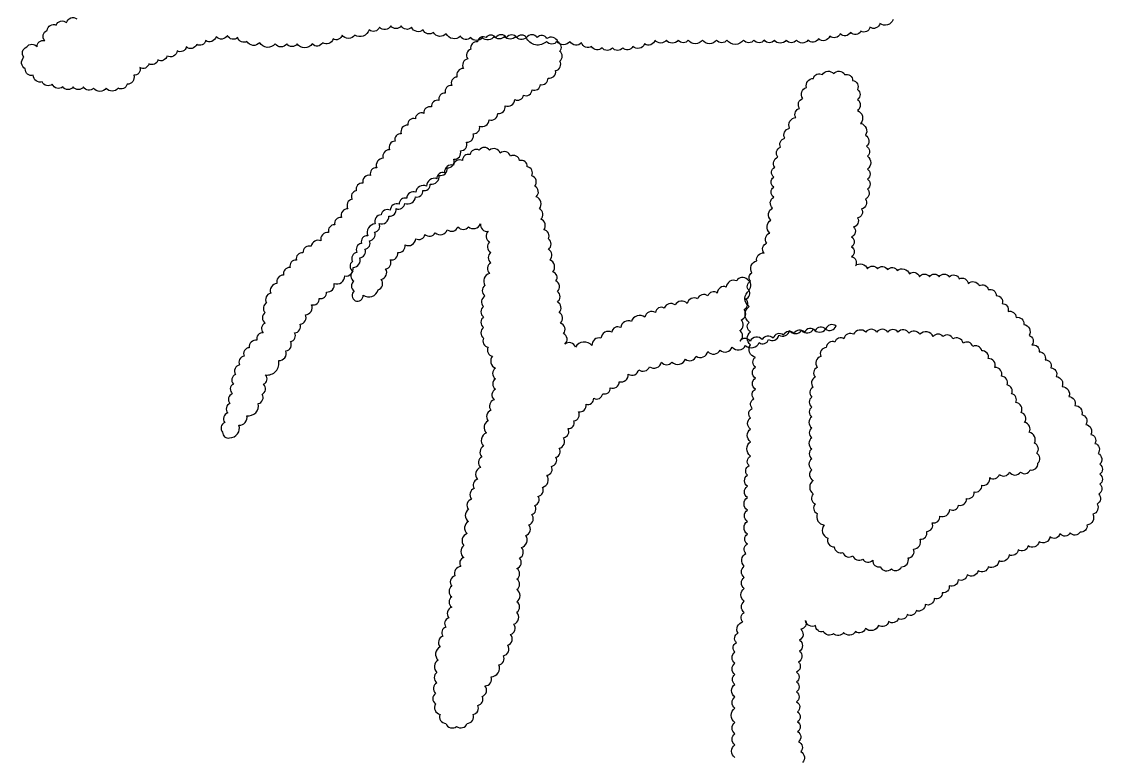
# Model space of a CAD drawing. Extents: x 1155 to 1768, y 184 to 461.
# Drawn here: x 1570.863 to 1573.747, y 187.77 to 189.734 of the extents above; entities that cross this region are included whole.
import ezdxf

# ---------------------------------------------------------------- set-up
doc = ezdxf.new("R2010")
doc.units = 0
doc.header["$LTSCALE"] = 0.125
doc.layers.add('图框图签', color=7, linetype='Continuous')

# ---------------------------------------------------------------- blocks, each defined once
blk = doc.blocks.new('A$C33AC59A4')
for points in [[(0.51527, 0.25811, -0.520567), (0.51252, 0.25731, -0.520567), (0.51252, 0.25731, -0.520567), (0.51042, 0.2565, -0.520567), (0.51042, 0.2565, -0.520567), (0.50854, 0.25569, -0.520567), (0.50854, 0.25569, -0.520567), (0.50636, 0.25544, -0.520567), (0.50636, 0.25544, -0.520567), (0.50419, 0.25516, -0.520567), (0.50419, 0.25516, -0.520567), (0.50202, 0.25463, -0.520567), (0.50202, 0.25463, -0.520567), (0.49962, 0.25408, -0.520567), (0.49962, 0.25408, -0.520567), (0.49745, 0.25382, -0.520567), (0.49745, 0.25382, -0.520567), (0.49506, 0.25382, -0.520567), (0.49506, 0.25382, -0.520567), (0.49289, 0.25382, -0.520567), (0.49289, 0.25382, -0.520567), (0.49042, 0.25382, -0.520567), (0.49042, 0.25382, -0.520567), (0.48832, 0.25382, -0.520567), (0.48832, 0.25382, -0.520567), (0.48615, 0.25382, -0.520567), (0.48615, 0.25382, -0.520567), (0.48398, 0.25382, -0.520567), (0.48398, 0.25382, -0.520567), (0.4805, 0.25382, -0.520567), (0.4805, 0.25382, -0.520567), (0.47833, 0.25382, -0.520567), (0.47833, 0.25382, -0.520567), (0.47536, 0.25382, -0.520567), (0.47536, 0.25382, -0.520567), (0.47239, 0.25382, -0.520567), (0.47239, 0.25382, -0.520567), (0.47029, 0.25382, -0.520567), (0.47029, 0.25382, -0.520567), (0.46782, 0.25382, -0.520567), (0.46782, 0.25382, -0.520567), (0.46543, 0.25382, -0.520567), (0.46543, 0.25382, -0.520567), (0.46326, 0.25301, -0.520567), (0.46326, 0.25301, -0.520567), (0.4608, 0.25246, -0.520567), (0.4608, 0.25246, -0.520567), (0.4587, 0.25221, -0.520567), (0.4587, 0.25221, -0.520567), (0.45652, 0.25221, -0.520567), (0.45652, 0.25221, -0.520567), (0.45435, 0.25221, -0.520567), (0.45435, 0.25221, -0.520567), (0.45218, 0.25246, -0.520567), (0.45218, 0.25246, -0.520567), (0.45008, 0.25327, -0.520567), (0.45008, 0.25327, -0.520567), (0.44761, 0.25354, -0.520567), (0.44761, 0.25354, -0.520567), (0.44493, 0.25354, -0.520567), (0.44493, 0.25354, -0.520567), (0.44276, 0.25354, -0.520567), (0.44276, 0.25354, -0.520567), (0.43848, 0.25435, -0.520567), (0.43848, 0.25435, -0.520567), (0.43631, 0.25463, -0.520567), (0.43631, 0.25463, -0.520567), (0.43392, 0.25463, -0.520567), (0.43392, 0.25463, -0.520567), (0.43175, 0.25463, -0.520567), (0.43175, 0.25463, -0.520567), (0.42928, 0.25435, -0.520567), (0.42928, 0.25435, -0.520567), (0.42689, 0.25435, -0.520567), (0.42689, 0.25435, -0.520567), (0.42472, 0.25463, -0.520567), (0.42472, 0.25463, -0.520567), (0.42175, 0.25516, -0.520567), (0.42175, 0.25516, -0.520567), (0.41907, 0.25544, -0.520567), (0.41907, 0.25544, -0.520567), (0.4169, 0.25597, -0.520567), (0.4169, 0.25597, -0.520567), (0.41451, 0.2565, -0.520567), (0.41451, 0.2565, -0.520567), (0.41233, 0.25678, -0.520567), (0.41233, 0.25678, -0.520567), (0.41016, 0.25678, -0.520567), (0.41016, 0.25678, -0.520567), (0.40777, 0.2565, -0.520567), (0.40777, 0.2565, -0.520567), (0.4056, 0.25597, -0.520567), (0.4056, 0.25597, -0.520567), (0.40263, 0.25488, -0.520567), (0.40263, 0.25488, -0.520567), (0.39995, 0.25488, -0.520567), (0.39995, 0.25488, -0.520567), (0.39806, 0.25408, -0.520567), (0.39806, 0.25408, -0.520567), (0.39589, 0.25327, -0.520567), (0.39589, 0.25327, -0.520567), (0.39372, 0.25301, -0.520567), (0.39372, 0.25301, -0.520567), (0.39053, 0.25301, -0.520567), (0.39053, 0.25301, -0.520567), (0.38836, 0.25301, -0.520567), (0.38836, 0.25301, -0.520567), (0.38597, 0.25301, -0.520567), (0.38597, 0.25301, -0.520567), (0.38271, 0.25327, -0.520567), (0.38271, 0.25327, -0.520567), (0.38002, 0.25354, -0.520567), (0.38002, 0.25354, -0.520567), (0.37814, 0.25435, -0.520567), (0.37814, 0.25435, -0.520567), (0.37597, 0.2548, -0.520567), (0.37597, 0.2548, -0.520567), (0.37358, 0.25452, -0.520567), (0.37358, 0.25452, -0.520567), (0.3714, 0.25371, -0.520567), (0.3714, 0.25371, -0.520567), (0.36952, 0.25291, -0.520567), (0.36952, 0.25291, -0.520567), (0.36735, 0.25238, -0.520567), (0.36735, 0.25238, -0.520567), (0.36546, 0.25157, -0.520567), (0.36546, 0.25157, -0.520567), (0.36329, 0.25048, -0.520567), (0.36329, 0.25048, -0.520567), (0.36141, 0.24968, -0.520567), (0.36141, 0.24968, -0.520567), (0.35952, 0.24887, -0.520567), (0.35952, 0.24887, -0.520567), (0.35764, 0.24806, -0.520567), (0.35764, 0.24806, -0.520567), (0.35634, 0.24645, -0.520567), (0.35634, 0.24645, -0.520567), (0.35496, 0.24458, -0.520567), (0.35496, 0.24458, -0.520567), (0.35308, 0.24377, -0.520567), (0.35308, 0.24377, -0.520567), (0.35061, 0.24377, -0.520567), (0.35061, 0.24377, -0.520567), (0.34793, 0.24377, -0.520567), (0.34793, 0.24377, -0.520567), (0.34583, 0.24402, -0.520567), (0.34583, 0.24402, -0.520567), (0.34366, 0.24402, -0.520567), (0.34366, 0.24402, -0.520567), (0.34149, 0.24402, -0.520567), (0.34149, 0.24402, -0.520567), (0.33931, 0.24458, -0.520567), (0.33931, 0.24458, -0.520567), (0.33721, 0.24511, -0.520567), (0.33721, 0.24511, -0.520567), (0.33533, 0.24645, -0.520567), (0.33533, 0.24645, -0.520567), (0.33366, 0.24781, -0.520567), (0.33366, 0.24781, -0.520567), (0.33337, 0.25021, -0.520567), (0.33337, 0.25021, -0.520567), (0.33395, 0.25238, -0.520567), (0.33395, 0.25238, -0.520567), (0.33613, 0.25238, -0.520567), (0.33613, 0.25238, -0.520567), (0.33772, 0.25371, -0.520567), (0.33772, 0.25371, -0.520567), (0.33823, 0.25586, -0.520567), (0.33823, 0.25586, -0.520567), (0.34011, 0.25695, -0.520567), (0.34011, 0.25695, -0.520567), (0.34228, 0.25748, -0.520567), (0.34228, 0.25748, -0.520567), (0.34446, 0.25828, -0.520567)], [(0.48217, 0.10365, -0.520567), (0.48217, 0.10631, -0.520567), (0.48217, 0.10631, -0.520567), (0.48217, 0.10864, -0.520567), (0.48217, 0.10864, -0.520567), (0.48217, 0.11098, -0.520567), (0.48217, 0.11098, -0.520567), (0.48217, 0.11398, -0.520567), (0.48217, 0.11398, -0.520567), (0.48217, 0.11632, -0.520567), (0.48217, 0.11632, -0.520567), (0.48217, 0.11897, -0.520567), (0.48217, 0.11897, -0.520567), (0.48217, 0.12103, -0.520567), (0.48217, 0.12103, -0.520567), (0.48217, 0.12337, -0.520567), (0.48217, 0.12337, -0.520567), (0.48217, 0.12571, -0.520567), (0.48217, 0.12571, -0.520567), (0.48246, 0.12771, -0.520567), (0.48246, 0.12771, -0.520567), (0.48282, 0.12971, -0.520567), (0.48282, 0.12971, -0.520567), (0.48383, 0.13202, -0.520567), (0.48383, 0.13202, -0.520567), (0.48412, 0.13402, -0.520567), (0.48412, 0.13402, -0.520567), (0.48412, 0.13636, -0.520567), (0.48412, 0.13636, -0.520567), (0.48412, 0.13904, -0.520567), (0.48412, 0.13904, -0.520567), (0.48412, 0.14135, -0.520567), (0.48412, 0.14135, -0.520567), (0.48412, 0.14369, -0.520567), (0.48412, 0.14369, -0.520567), (0.48448, 0.14635, -0.520567), (0.48448, 0.14635, -0.520567), (0.48477, 0.14834, -0.520567), (0.48477, 0.14834, -0.520567), (0.48477, 0.15043, -0.520567), (0.48477, 0.15043, -0.520567), (0.48477, 0.15308, -0.520567), (0.48477, 0.15308, -0.520567), (0.48477, 0.15542, -0.520567), (0.48477, 0.15542, -0.520567), (0.48477, 0.15808, -0.520567), (0.48477, 0.15808, -0.520567), (0.48477, 0.16042, -0.520567), (0.48477, 0.16042, -0.520567), (0.48477, 0.16275, -0.520567), (0.48477, 0.16275, -0.520567), (0.48514, 0.16475, -0.520567), (0.48514, 0.16475, -0.520567), (0.48543, 0.16675, -0.520567), (0.48543, 0.16675, -0.520567), (0.48543, 0.16975, -0.520567), (0.48543, 0.16975, -0.520567), (0.48543, 0.1724, -0.520567), (0.48543, 0.1724, -0.520567), (0.48543, 0.17474, -0.520567), (0.48543, 0.17474, -0.520567), (0.48579, 0.17674, -0.520567), (0.48579, 0.17674, -0.520567), (0.48615, 0.17874, -0.520567), (0.48615, 0.17874, -0.520567), (0.48644, 0.18073, -0.520567), (0.48644, 0.18073, -0.520567), (0.48644, 0.18307, -0.520567), (0.48644, 0.18307, -0.520567), (0.48644, 0.18539, -0.520567), (0.48644, 0.18539, -0.520567), (0.48644, 0.18741, -0.520567), (0.48644, 0.18741, -0.520567), (0.48543, 0.19006, -0.520567), (0.48543, 0.19006, -0.520567), (0.48543, 0.19272, -0.520567), (0.48543, 0.19272, -0.520567), (0.48514, 0.19472, -0.520567), (0.48514, 0.19472, -0.520567), (0.48514, 0.19805, -0.520567), (0.48514, 0.19805, -0.520567), (0.48514, 0.20139, -0.520567), (0.48514, 0.20139, -0.520567), (0.48543, 0.20339, -0.520567), (0.48543, 0.20339, -0.520567), (0.48572, 0.20509, -0.520567), (0.48673, 0.2076, -0.520567), (0.48673, 0.2076, -0.520567), (0.48825, 0.20925, -0.520567), (0.48825, 0.20925, -0.520567), (0.48883, 0.21134, -0.520567), (0.48883, 0.21134, -0.520567), (0.48948, 0.21344, -0.520567), (0.48948, 0.21344, -0.520567), (0.4897, 0.21614, -0.520567), (0.4897, 0.21614, -0.520567), (0.49006, 0.21867, -0.520567), (0.49006, 0.21867, -0.520567), (0.49028, 0.22096, -0.520567), (0.49028, 0.22096, -0.520567), (0.49028, 0.22305, -0.520567), (0.49028, 0.22305, -0.520567), (0.49028, 0.22513, -0.520567), (0.49028, 0.22513, -0.520567), (0.4905, 0.22721, -0.520567), (0.4905, 0.22721, -0.520567), (0.49115, 0.2293, -0.520567), (0.49115, 0.2293, -0.520567), (0.49173, 0.23138, -0.520567), (0.49173, 0.23138, -0.520567), (0.4926, 0.23327, -0.520567), (0.4926, 0.23327, -0.520567), (0.49361, 0.23535, -0.520567), (0.49361, 0.23535, -0.520567), (0.49492, 0.23763, -0.520567), (0.49492, 0.23763, -0.520567), (0.49571, 0.23952, -0.520567), (0.49571, 0.23952, -0.520567), (0.49636, 0.2416, -0.520567), (0.49636, 0.2416, -0.520567), (0.49716, 0.2439, -0.520567), (0.49716, 0.2439, -0.520567), (0.49861, 0.24577, -0.520567), (0.49861, 0.24577, -0.520567), (0.50049, 0.24659, -0.520567), (0.50049, 0.24659, -0.520567), (0.50281, 0.24681, -0.520567), (0.50281, 0.24681, -0.520567), (0.50513, 0.24659, -0.520567), (0.50513, 0.24659, -0.520567), (0.5068, 0.24534, -0.520567), (0.5068, 0.24534, -0.520567), (0.50781, 0.24347, -0.520567), (0.50781, 0.24347, -0.520567), (0.50781, 0.24139, -0.520567), (0.50781, 0.24139, -0.520567), (0.50781, 0.23909, -0.520567), (0.50781, 0.23909, -0.520567), (0.50846, 0.23639, -0.520567), (0.50846, 0.23639, -0.520567), (0.50948, 0.23389, -0.520567), (0.50948, 0.23389, -0.520567), (0.50969, 0.23159, -0.520567), (0.50969, 0.23159, -0.520567), (0.50991, 0.22951, -0.520567), (0.50991, 0.22951, -0.520567), (0.50991, 0.22681, -0.520567), (0.50991, 0.22681, -0.520567), (0.50991, 0.22473, -0.520567), (0.50991, 0.22473, -0.520567), (0.50991, 0.22264, -0.520567), (0.50991, 0.22264, -0.520567), (0.50948, 0.22056, -0.520567), (0.50948, 0.22056, -0.520567), (0.50868, 0.21848, -0.520567), (0.50868, 0.21848, -0.520567), (0.50781, 0.21659, -0.520567), (0.50781, 0.21659, -0.520567), (0.50701, 0.21472, -0.520567), (0.50701, 0.21472, -0.520567), (0.50658, 0.21263, -0.520567), (0.50658, 0.21263, -0.520567), (0.50658, 0.21055, -0.520567), (0.50658, 0.21055, -0.520567), (0.50658, 0.20847, -0.520567), (0.50658, 0.20847, -0.520567), (0.50738, 0.2066, -0.520567), (0.50738, 0.2066, -0.520567), (0.50991, 0.20596, -0.520567), (0.50991, 0.20596, -0.520567), (0.51201, 0.20596, -0.520567), (0.51201, 0.20596, -0.520567), (0.51411, 0.20577, -0.520567), (0.51411, 0.20577, -0.520567), (0.51614, 0.20556, -0.520567), (0.51614, 0.20556, -0.520567), (0.51868, 0.20492, -0.520567), (0.51868, 0.20492, -0.520567), (0.52078, 0.2043, -0.520567), (0.52078, 0.2043, -0.520567), (0.52288, 0.2043, -0.520567), (0.52288, 0.2043, -0.520567), (0.52491, 0.2043, -0.520567), (0.52491, 0.2043, -0.520567), (0.52701, 0.2043, -0.520567), (0.52701, 0.2043, -0.520567), (0.52911, 0.20388, -0.520567), (0.52911, 0.20388, -0.520567), (0.53099, 0.20284, -0.520567), (0.53099, 0.20284, -0.520567), (0.53331, 0.20243, -0.520567), (0.53331, 0.20243, -0.520567), (0.53519, 0.20158, -0.520567), (0.53519, 0.20158, -0.520567), (0.53686, 0.20035, -0.520567), (0.53686, 0.20035, -0.520567), (0.53809, 0.19867, -0.520567), (0.53809, 0.19867, -0.520567), (0.53932, 0.19701, -0.520567), (0.53932, 0.19701, -0.520567), (0.54099, 0.19576, -0.520567), (0.54099, 0.19576, -0.520567), (0.54265, 0.19429, -0.520567), (0.54265, 0.19429, -0.520567), (0.54374, 0.192, -0.520567), (0.54374, 0.192, -0.520567), (0.54432, 0.19002, -0.520567), (0.54432, 0.19002, -0.520567), (0.54584, 0.18858, -0.520567), (0.54584, 0.18858, -0.520567), (0.54707, 0.1869, -0.520567), (0.54707, 0.1869, -0.520567), (0.54831, 0.18524, -0.520567), (0.54831, 0.18524, -0.520567), (0.54939, 0.18337, -0.520567), (0.54939, 0.18337, -0.520567), (0.55062, 0.18129, -0.520567), (0.55062, 0.18129, -0.520567), (0.55207, 0.1792, -0.520567), (0.55207, 0.1792, -0.520567), (0.5533, 0.17731, -0.520567), (0.5533, 0.17731, -0.520567), (0.55475, 0.17544, -0.520567), (0.55475, 0.17544, -0.520567), (0.55562, 0.17336, -0.520567), (0.55562, 0.17336, -0.520567), (0.55664, 0.17128, -0.520567), (0.55664, 0.17128, -0.520567), (0.55751, 0.16941, -0.520567), (0.55751, 0.16941, -0.520567), (0.55816, 0.16732, -0.520567), (0.55816, 0.16732, -0.520567), (0.55852, 0.16503, -0.520567), (0.55852, 0.16503, -0.520567), (0.55852, 0.16294, -0.520567), (0.55852, 0.16294, -0.520567), (0.55852, 0.16086, -0.520567), (0.55852, 0.16086, -0.520567), (0.5583, 0.15878, -0.520567), (0.5583, 0.15878, -0.520567), (0.55794, 0.1567, -0.520567), (0.55794, 0.1567, -0.520567), (0.55707, 0.15461, -0.520567), (0.55707, 0.15461, -0.520567), (0.55584, 0.15232, -0.520567), (0.55584, 0.15232, -0.520567), (0.55439, 0.15085, -0.520567), (0.55439, 0.15085, -0.520567), (0.55229, 0.15066, -0.520567), (0.55229, 0.15066, -0.520567), (0.55019, 0.15045, -0.520567), (0.55019, 0.15045, -0.520567), (0.54809, 0.14981, -0.520567), (0.54809, 0.14981, -0.520567), (0.54584, 0.14877, -0.520567), (0.54584, 0.14877, -0.520567), (0.54352, 0.14794, -0.520567), (0.54352, 0.14794, -0.520567), (0.54142, 0.14711, -0.520567), (0.54142, 0.14711, -0.520567), (0.53954, 0.14607, -0.520567), (0.53954, 0.14607, -0.520567), (0.53744, 0.14482, -0.520567), (0.53744, 0.14482, -0.520567), (0.53519, 0.14356, -0.520567), (0.53519, 0.14356, -0.520567), (0.53309, 0.14273, -0.520567), (0.53309, 0.14273, -0.520567), (0.53077, 0.1419, -0.520567), (0.53077, 0.1419, -0.520567), (0.52889, 0.14086, -0.520567), (0.52889, 0.14086, -0.520567), (0.52701, 0.13961, -0.520567), (0.52701, 0.13961, -0.520567), (0.52556, 0.13814, -0.520567), (0.52556, 0.13814, -0.520567), (0.52389, 0.13691, -0.520567), (0.52389, 0.13691, -0.520567), (0.52201, 0.13566, -0.520567), (0.52201, 0.13566, -0.520567), (0.52013, 0.1344, -0.520567), (0.52013, 0.1344, -0.520567), (0.51824, 0.13357, -0.520567), (0.51824, 0.13357, -0.520567), (0.51636, 0.13274, -0.520567), (0.51636, 0.13274, -0.520567), (0.51433, 0.13211, -0.520567), (0.51433, 0.13211, -0.520567), (0.51223, 0.13128, -0.520567), (0.51223, 0.13128, -0.520567), (0.50948, 0.13066, -0.520567), (0.50948, 0.13066, -0.520567), (0.50738, 0.13002, -0.520567), (0.50738, 0.13002, -0.520567), (0.50491, 0.12981, -0.520567), (0.50491, 0.12981, -0.520567), (0.50281, 0.12962, -0.520567), (0.50281, 0.12962, -0.520567), (0.50071, 0.13002, -0.520567), (0.50071, 0.13002, -0.520567), (0.49905, 0.13128, -0.520567), (0.49905, 0.13128, -0.520567), (0.49694, 0.13232, -0.520567), (0.49694, 0.13232, -0.520567), (0.49593, 0.13051, -0.520567), (0.49593, 0.13051, -0.520567), (0.49571, 0.12822, -0.520567), (0.49571, 0.12822, -0.520567), (0.49571, 0.12592, -0.520567), (0.49571, 0.12592, -0.520567), (0.4955, 0.12363, -0.520567), (0.4955, 0.12363, -0.520567), (0.49506, 0.12154, -0.520567), (0.49506, 0.12154, -0.520567), (0.49506, 0.11946, -0.520567), (0.49506, 0.11946, -0.520567), (0.49506, 0.11738, -0.520567), (0.49506, 0.11738, -0.520567), (0.49506, 0.1153, -0.520567), (0.49506, 0.1153, -0.520567), (0.49528, 0.11321, -0.520567), (0.49528, 0.11321, -0.520567), (0.49528, 0.11113, -0.520567), (0.49528, 0.11113, -0.520567), (0.49528, 0.10905, -0.520567), (0.49528, 0.10905, -0.520567), (0.4955, 0.10696, -0.520567), (0.4955, 0.10696, -0.520567), (0.49593, 0.10488, -0.520567), (0.49593, 0.10488, -0.520567), (0.49629, 0.10259, -0.520567)]]:
    blk.add_lwpolyline(points, format="xyb")
for points in [[(0.3764, 0.17057, 0.520567), (0.37836, 0.17323, 0.520567), (0.37836, 0.17323, 0.520567), (0.38002, 0.17519, 0.520567), (0.38002, 0.17519, 0.520567), (0.38242, 0.17772, 0.520567), (0.38242, 0.17772, 0.520567), (0.38321, 0.17967, 0.520567), (0.38321, 0.17967, 0.520567), (0.3835, 0.18177, 0.520567), (0.3835, 0.18177, 0.520567), (0.38394, 0.18373, 0.520567), (0.38394, 0.18373, 0.520567), (0.38669, 0.18673, 0.520567), (0.38669, 0.18673, 0.520567), (0.38821, 0.18875, 0.520567), (0.38821, 0.18875, 0.520567), (0.38915, 0.19074, 0.520567), (0.38915, 0.19074, 0.520567), (0.39002, 0.19255, 0.520567), (0.39002, 0.19255, 0.520567), (0.39118, 0.19433, 0.520567), (0.39118, 0.19433, 0.520567), (0.39227, 0.19633, 0.520567), (0.39227, 0.19633, 0.520567), (0.39357, 0.19842, 0.520567), (0.39357, 0.19842, 0.520567), (0.39517, 0.19975, 0.520567), (0.39517, 0.19975, 0.520567), (0.39669, 0.20109, 0.520567), (0.39669, 0.20109, 0.520567), (0.39828, 0.20288, 0.520567), (0.39828, 0.20288, 0.520567), (0.40053, 0.20445, 0.520567), (0.40053, 0.20445, 0.520567), (0.40226, 0.20624, 0.520567), (0.40226, 0.20624, 0.520567), (0.40364, 0.20826, 0.520567), (0.40364, 0.20826, 0.520567), (0.40473, 0.21004, 0.520567), (0.40473, 0.21004, 0.520567), (0.40567, 0.21183, 0.520567), (0.40567, 0.21183, 0.520567), (0.40676, 0.21361, 0.520567), (0.40676, 0.21361, 0.520567), (0.4077, 0.2154, 0.520567), (0.4077, 0.2154, 0.520567), (0.40973, 0.21697, 0.520567), (0.40973, 0.21697, 0.520567), (0.41125, 0.21854, 0.520567), (0.41125, 0.21854, 0.520567), (0.41306, 0.21965, 0.520567), (0.41306, 0.21965, 0.520567), (0.4153, 0.22099, 0.520567), (0.4153, 0.22099, 0.520567), (0.41682, 0.22235, 0.520567), (0.41682, 0.22235, 0.520567), (0.41842, 0.22368, 0.520567), (0.41842, 0.22368, 0.520567), (0.42023, 0.22551, 0.520567), (0.42023, 0.22551, 0.520567), (0.42197, 0.22709, 0.520567), (0.42197, 0.22709, 0.520567), (0.42334, 0.22887, 0.520567), (0.42334, 0.22887, 0.520567), (0.42472, 0.23066, 0.520567), (0.42472, 0.23066, 0.520567), (0.42602, 0.23244, 0.520567), (0.42602, 0.23244, 0.520567), (0.4274, 0.23423, 0.520567), (0.4274, 0.23423, 0.520567), (0.42871, 0.2358, 0.520567), (0.42871, 0.2358, 0.520567), (0.43073, 0.23714, 0.520567), (0.43073, 0.23714, 0.520567), (0.43254, 0.23848, 0.520567), (0.43254, 0.23848, 0.520567), (0.43407, 0.24005, 0.520567), (0.43407, 0.24005, 0.520567), (0.43609, 0.24139, 0.520567), (0.43609, 0.24139, 0.520567), (0.43791, 0.24228, 0.520567), (0.43791, 0.24228, 0.520567), (0.43972, 0.24341, 0.520567), (0.43972, 0.24341, 0.520567), (0.44145, 0.24451, 0.520567), (0.44145, 0.24451, 0.520567), (0.44305, 0.24587, 0.520567), (0.44305, 0.24587, 0.520567), (0.44464, 0.24742, 0.520567), (0.44464, 0.24742, 0.520567), (0.44551, 0.24944, 0.520567), (0.44551, 0.24944, 0.520567), (0.44551, 0.25146, 0.520567), (0.44551, 0.25146, 0.520567), (0.44508, 0.25346, 0.520567), (0.44508, 0.25346, 0.520567), (0.44283, 0.25414, 0.520567), (0.44283, 0.25414, 0.520567), (0.4408, 0.25435, 0.520567), (0.4408, 0.25435, 0.520567), (0.43856, 0.25435, 0.520567), (0.43856, 0.25435, 0.520567), (0.43653, 0.25435, 0.520567), (0.43653, 0.25435, 0.520567), (0.43436, 0.25435, 0.520567), (0.43436, 0.25435, 0.520567), (0.43211, 0.25435, 0.520567), (0.43211, 0.25435, 0.520567), (0.43008, 0.25435, 0.520567), (0.43008, 0.25435, 0.520567), (0.42827, 0.25346, 0.520567), (0.42827, 0.25346, 0.520567), (0.42689, 0.25191, 0.520567), (0.42689, 0.25191, 0.520567), (0.42624, 0.24989, 0.520567), (0.42624, 0.24989, 0.520567), (0.42537, 0.24787, 0.520567), (0.42537, 0.24787, 0.520567), (0.424, 0.24608, 0.520567), (0.424, 0.24608, 0.520567), (0.42291, 0.2443, 0.520567), (0.42291, 0.2443, 0.520567), (0.42153, 0.24273, 0.520567), (0.42153, 0.24273, 0.520567), (0.42023, 0.24118, 0.520567), (0.42023, 0.24118, 0.520567), (0.41864, 0.23982, 0.520567), (0.41864, 0.23982, 0.520567), (0.41704, 0.23848, 0.520567), (0.41704, 0.23848, 0.520567), (0.4153, 0.23737, 0.520567), (0.4153, 0.23737, 0.520567), (0.41371, 0.23603, 0.520567), (0.41371, 0.23603, 0.520567), (0.41233, 0.23423, 0.520567), (0.41233, 0.23423, 0.520567), (0.41103, 0.23267, 0.520567), (0.41103, 0.23267, 0.520567), (0.40987, 0.23087, 0.520567), (0.40987, 0.23087, 0.520567), (0.40857, 0.22908, 0.520567), (0.40857, 0.22908, 0.520567), (0.40719, 0.22709, 0.520567), (0.40719, 0.22709, 0.520567), (0.40589, 0.22551, 0.520567), (0.40589, 0.22551, 0.520567), (0.40429, 0.22385, 0.520567), (0.40429, 0.22385, 0.520567), (0.40292, 0.2223, 0.520567), (0.40292, 0.2223, 0.520567), (0.40205, 0.2205, 0.520567), (0.40205, 0.2205, 0.520567), (0.40118, 0.2185, 0.520567), (0.40118, 0.2185, 0.520567), (0.3998, 0.21671, 0.520567), (0.3998, 0.21671, 0.520567), (0.39842, 0.21514, 0.520567), (0.39842, 0.21514, 0.520567), (0.39712, 0.21357, 0.520567), (0.39712, 0.21357, 0.520567), (0.39553, 0.21178, 0.520567), (0.39553, 0.21178, 0.520567), (0.3935, 0.21066, 0.520567), (0.3935, 0.21066, 0.520567), (0.39176, 0.20932, 0.520567), (0.39176, 0.20932, 0.520567), (0.39038, 0.20777, 0.520567), (0.39038, 0.20777, 0.520567), (0.38908, 0.20619, 0.520567), (0.38908, 0.20619, 0.520567), (0.3877, 0.20462, 0.520567), (0.3877, 0.20462, 0.520567), (0.38633, 0.20284, 0.520567), (0.38633, 0.20284, 0.520567), (0.38502, 0.20082, 0.520567), (0.38502, 0.20082, 0.520567), (0.38415, 0.19882, 0.520567), (0.38415, 0.19882, 0.520567), (0.38386, 0.1968, 0.520567), (0.38386, 0.1968, 0.520567), (0.38386, 0.19457, 0.520567), (0.38386, 0.19457, 0.520567), (0.38343, 0.19255, 0.520567), (0.38343, 0.19255, 0.520567), (0.38213, 0.19098, 0.520567), (0.38213, 0.19098, 0.520567), (0.38053, 0.18943, 0.520567), (0.38053, 0.18943, 0.520567), (0.37945, 0.18764, 0.520567), (0.37945, 0.18764, 0.520567), (0.3785, 0.18583, 0.520567), (0.3785, 0.18583, 0.520567), (0.37763, 0.18384, 0.520567), (0.37763, 0.18384, 0.520567), (0.3772, 0.18182, 0.520567), (0.3772, 0.18182, 0.520567), (0.37698, 0.1798, 0.520567), (0.37698, 0.1798, 0.520567), (0.37648, 0.17778, 0.520567), (0.37648, 0.17778, 0.520567), (0.37604, 0.17578, 0.520567), (0.37604, 0.17578, 0.520567), (0.37539, 0.17376, 0.520567), (0.37539, 0.17376, 0.520567), (0.37495, 0.17174, 0.520567), (0.37495, 0.17174, 0.520567)], [(0.40748, 0.20152, 0.520567), (0.40813, 0.20373, 0.520567), (0.40813, 0.20373, 0.520567), (0.40907, 0.20592, 0.520567), (0.40907, 0.20592, 0.520567), (0.41002, 0.20781, 0.520567), (0.41002, 0.20781, 0.520567), (0.41161, 0.20938, 0.520567), (0.41161, 0.20938, 0.520567), (0.41313, 0.21095, 0.520567), (0.41313, 0.21095, 0.520567), (0.41538, 0.21223, 0.520567), (0.41538, 0.21223, 0.520567), (0.41726, 0.21316, 0.520567), (0.41726, 0.21316, 0.520567), (0.41943, 0.21348, 0.520567), (0.41943, 0.21348, 0.520567), (0.42197, 0.21412, 0.520567), (0.42197, 0.21412, 0.520567), (0.42421, 0.21474, 0.520567), (0.42421, 0.21474, 0.520567), (0.42639, 0.21474, 0.520567), (0.42639, 0.21474, 0.520567), (0.42892, 0.21537, 0.520567), (0.42892, 0.21537, 0.520567), (0.43052, 0.2138, 0.520567), (0.43052, 0.2138, 0.520567), (0.43081, 0.21159, 0.520567), (0.43081, 0.21159, 0.520567), (0.4311, 0.20938, 0.520567), (0.4311, 0.20938, 0.520567), (0.4311, 0.20719, 0.520567), (0.4311, 0.20719, 0.520567), (0.43081, 0.20498, 0.520567), (0.43081, 0.20498, 0.520567), (0.42986, 0.20247, 0.520567), (0.42986, 0.20247, 0.520567), (0.42986, 0.20026, 0.520567), (0.42986, 0.20026, 0.520567), (0.42957, 0.19805, 0.520567), (0.42957, 0.19805, 0.520567), (0.42957, 0.19586, 0.520567), (0.42957, 0.19586, 0.520567), (0.42957, 0.19365, 0.520567), (0.42957, 0.19365, 0.520567), (0.42957, 0.19144, 0.520567), (0.42957, 0.19144, 0.520567), (0.43052, 0.18955, 0.520567), (0.43052, 0.18955, 0.520567), (0.43146, 0.18766, 0.520567), (0.43146, 0.18766, 0.520567), (0.43204, 0.18515, 0.520567), (0.43204, 0.18515, 0.520567), (0.43204, 0.18294, 0.520567), (0.43204, 0.18294, 0.520567), (0.43204, 0.18075, 0.520567), (0.43204, 0.18075, 0.520567), (0.43175, 0.17854, 0.520567), (0.43175, 0.17854, 0.520567), (0.4311, 0.17633, 0.520567), (0.4311, 0.17633, 0.520567), (0.43052, 0.17414, 0.520567), (0.43052, 0.17414, 0.520567), (0.43015, 0.17162, 0.520567), (0.43015, 0.17162, 0.520567), (0.42957, 0.16879, 0.520567), (0.42957, 0.16879, 0.520567), (0.42921, 0.16658, 0.520567), (0.42921, 0.16658, 0.520567), (0.42892, 0.16437, 0.520567), (0.42892, 0.16437, 0.520567), (0.42827, 0.16186, 0.520567), (0.42827, 0.16186, 0.520567), (0.42762, 0.15997, 0.520567), (0.42762, 0.15997, 0.520567), (0.42704, 0.15776, 0.520567), (0.42704, 0.15776, 0.520567), (0.42639, 0.15557, 0.520567), (0.42639, 0.15557, 0.520567), (0.42639, 0.15304, 0.520567), (0.42639, 0.15304, 0.520567), (0.4261, 0.15053, 0.520567), (0.4261, 0.15053, 0.520567), (0.42545, 0.148, 0.520567), (0.42545, 0.148, 0.520567), (0.42545, 0.1455, 0.520567), (0.42545, 0.1455, 0.520567), (0.42479, 0.1436, 0.520567), (0.42479, 0.1436, 0.520567), (0.42356, 0.14171, 0.520567), (0.42356, 0.14171, 0.520567), (0.42291, 0.1395, 0.520567), (0.42291, 0.1395, 0.520567), (0.42291, 0.13731, 0.520567), (0.42291, 0.13731, 0.520567), (0.42291, 0.1351, 0.520567), (0.42291, 0.1351, 0.520567), (0.42226, 0.13289, 0.520567), (0.42226, 0.13289, 0.520567), (0.42168, 0.13094, 0.520567), (0.42168, 0.13094, 0.520567), (0.42103, 0.12905, 0.520567), (0.42103, 0.12905, 0.520567), (0.42045, 0.12684, 0.520567), (0.42045, 0.12684, 0.520567), (0.42008, 0.12401, 0.520567), (0.42008, 0.12401, 0.520567), (0.41979, 0.12148, 0.520567), (0.41979, 0.12148, 0.520567), (0.41979, 0.11929, 0.520567), (0.41979, 0.11929, 0.520567), (0.41951, 0.11708, 0.520567), (0.41951, 0.11708, 0.520567), (0.41951, 0.11487, 0.520567), (0.41951, 0.11487, 0.520567), (0.42045, 0.11268, 0.520567), (0.42045, 0.11268, 0.520567), (0.42168, 0.11079, 0.520567), (0.42168, 0.11079, 0.520567), (0.42392, 0.11015, 0.520567), (0.42392, 0.11015, 0.520567), (0.4261, 0.11079, 0.520567), (0.4261, 0.11079, 0.520567), (0.4274, 0.11268, 0.520567), (0.4274, 0.11268, 0.520567), (0.42834, 0.11457, 0.520567), (0.42834, 0.11457, 0.520567), (0.42928, 0.11644, 0.520567), (0.42928, 0.11644, 0.520567), (0.42986, 0.11865, 0.520567), (0.42986, 0.11865, 0.520567), (0.43117, 0.12055, 0.520567), (0.43117, 0.12055, 0.520567), (0.43276, 0.12305, 0.520567), (0.43276, 0.12305, 0.520567), (0.4337, 0.12494, 0.520567), (0.4337, 0.12494, 0.520567), (0.43465, 0.12715, 0.520567), (0.43465, 0.12715, 0.520567), (0.43522, 0.12937, 0.520567), (0.43522, 0.12937, 0.520567), (0.43588, 0.13155, 0.520567), (0.43588, 0.13155, 0.520567), (0.43653, 0.13408, 0.520567), (0.43653, 0.13408, 0.520567), (0.43653, 0.13627, 0.520567), (0.43653, 0.13627, 0.520567), (0.43653, 0.1388, 0.520567), (0.43653, 0.1388, 0.520567), (0.43653, 0.14101, 0.520567), (0.43653, 0.14101, 0.520567), (0.43653, 0.1432, 0.520567), (0.43653, 0.1432, 0.520567), (0.43711, 0.14541, 0.520567), (0.43711, 0.14541, 0.520567), (0.43747, 0.14762, 0.520567), (0.43747, 0.14762, 0.520567), (0.43841, 0.15013, 0.520567), (0.43841, 0.15013, 0.520567), (0.43906, 0.15234, 0.520567), (0.43906, 0.15234, 0.520567), (0.43964, 0.15453, 0.520567), (0.43964, 0.15453, 0.520567), (0.4403, 0.15642, 0.520567), (0.4403, 0.15642, 0.520567), (0.44095, 0.15831, 0.520567), (0.44095, 0.15831, 0.520567), (0.44189, 0.1602, 0.520567), (0.44189, 0.1602, 0.520567), (0.44283, 0.16273, 0.520567), (0.44283, 0.16273, 0.520567), (0.44377, 0.1646, 0.520567), (0.44377, 0.1646, 0.520567), (0.44471, 0.16649, 0.520567), (0.44471, 0.16649, 0.520567), (0.44537, 0.16839, 0.520567), (0.44537, 0.16839, 0.520567), (0.44631, 0.1706, 0.520567), (0.44631, 0.1706, 0.520567), (0.44725, 0.17249, 0.520567), (0.44725, 0.17249, 0.520567), (0.44848, 0.17412, 0.520567), (0.44848, 0.17412, 0.520567), (0.44942, 0.17601, 0.520567), (0.44942, 0.17601, 0.520567), (0.45102, 0.17759, 0.520567), (0.45102, 0.17759, 0.520567), (0.45261, 0.17884, 0.520567), (0.45261, 0.17884, 0.520567), (0.45449, 0.1798, 0.520567), (0.45449, 0.1798, 0.520567), (0.45609, 0.18105, 0.520567), (0.45609, 0.18105, 0.520567), (0.45797, 0.18231, 0.520567), (0.45797, 0.18231, 0.520567), (0.45985, 0.18388, 0.520567), (0.45985, 0.18388, 0.520567), (0.46203, 0.18483, 0.520567), (0.46203, 0.18483, 0.520567), (0.46427, 0.18545, 0.520567), (0.46427, 0.18545, 0.520567), (0.46681, 0.18641, 0.520567), (0.46681, 0.18641, 0.520567), (0.46898, 0.18641, 0.520567), (0.46898, 0.18641, 0.520567), (0.47181, 0.18704, 0.520567), (0.47181, 0.18704, 0.520567), (0.47405, 0.18766, 0.520567), (0.47405, 0.18766, 0.520567), (0.47652, 0.18862, 0.520567), (0.47652, 0.18862, 0.520567), (0.47905, 0.18892, 0.520567), (0.47905, 0.18892, 0.520567), (0.48159, 0.18955, 0.520567), (0.48159, 0.18955, 0.520567), (0.48441, 0.18987, 0.520567), (0.48441, 0.18987, 0.520567), (0.48724, 0.19049, 0.520567), (0.48724, 0.19049, 0.520567), (0.48919, 0.19113, 0.520567), (0.48919, 0.19113, 0.520567), (0.49137, 0.19208, 0.520567), (0.49137, 0.19208, 0.520567), (0.49361, 0.19302, 0.520567), (0.49361, 0.19302, 0.520567), (0.49608, 0.19302, 0.520567), (0.49608, 0.19302, 0.520567), (0.49861, 0.19334, 0.520567), (0.49861, 0.19334, 0.520567), (0.50115, 0.19334, 0.520567), (0.50115, 0.19334, 0.520567), (0.50332, 0.19395, 0.520567), (0.50332, 0.19395, 0.520567), (0.50115, 0.19334, 0.520567), (0.50115, 0.19334, 0.520567), (0.49897, 0.19302, 0.520567), (0.49897, 0.19302, 0.520567), (0.49673, 0.1927, 0.520567), (0.49673, 0.1927, 0.520567), (0.49455, 0.19238, 0.520567), (0.49455, 0.19238, 0.520567), (0.49231, 0.19208, 0.520567), (0.49231, 0.19208, 0.520567), (0.49014, 0.19144, 0.520567), (0.49014, 0.19144, 0.520567), (0.48789, 0.19113, 0.520567), (0.48789, 0.19113, 0.520567), (0.48535, 0.19081, 0.520567), (0.48535, 0.19081, 0.520567), (0.48318, 0.19081, 0.520567), (0.48318, 0.19081, 0.520567), (0.48318, 0.19302, 0.520567), (0.48318, 0.19302, 0.520567), (0.48347, 0.19523, 0.520567), (0.48347, 0.19523, 0.520567), (0.48412, 0.19742, 0.520567), (0.48412, 0.19742, 0.520567), (0.48441, 0.19963, 0.520567), (0.48441, 0.19963, 0.520567), (0.48506, 0.20152, 0.520567), (0.48506, 0.20152, 0.520567), (0.48477, 0.20371, 0.520567), (0.48477, 0.20371, 0.520567), (0.48253, 0.20341, 0.520567), (0.48253, 0.20341, 0.520567), (0.48036, 0.20213, 0.520567), (0.48036, 0.20213, 0.520567), (0.47847, 0.20088, 0.520567), (0.47847, 0.20088, 0.520567), (0.47652, 0.20026, 0.520567), (0.47652, 0.20026, 0.520567), (0.47434, 0.19963, 0.520567), (0.47434, 0.19963, 0.520567), (0.47217, 0.19869, 0.520567), (0.47217, 0.19869, 0.520567), (0.46963, 0.19837, 0.520567), (0.46963, 0.19837, 0.520567), (0.46739, 0.19774, 0.520567), (0.46739, 0.19774, 0.520567), (0.46551, 0.1968, 0.520567), (0.46551, 0.1968, 0.520567), (0.46333, 0.19584, 0.520567), (0.46333, 0.19584, 0.520567), (0.46051, 0.19491, 0.520567), (0.46051, 0.19491, 0.520567), (0.45826, 0.19365, 0.520567), (0.45826, 0.19365, 0.520567), (0.45638, 0.1927, 0.520567), (0.45638, 0.1927, 0.520567), (0.45413, 0.19144, 0.520567), (0.45413, 0.19144, 0.520567), (0.45225, 0.18987, 0.520567), (0.45225, 0.18987, 0.520567), (0.44877, 0.18955, 0.520567), (0.44877, 0.18955, 0.520567), (0.4466, 0.19019, 0.520567), (0.4466, 0.19019, 0.520567), (0.44631, 0.19238, 0.520567), (0.44631, 0.19238, 0.520567), (0.44566, 0.19459, 0.520567), (0.44566, 0.19459, 0.520567), (0.44537, 0.1968, 0.520567), (0.44537, 0.1968, 0.520567), (0.445, 0.19899, 0.520567), (0.445, 0.19899, 0.520567), (0.445, 0.2012, 0.520567), (0.445, 0.2012, 0.520567), (0.44471, 0.20341, 0.520567), (0.44471, 0.20341, 0.520567), (0.44406, 0.2053, 0.520567), (0.44406, 0.2053, 0.520567), (0.44341, 0.20781, 0.520567), (0.44341, 0.20781, 0.520567), (0.44312, 0.21002, 0.520567), (0.44312, 0.21002, 0.520567), (0.44312, 0.21221, 0.520567), (0.44312, 0.21221, 0.520567), (0.44218, 0.2141, 0.520567), (0.44218, 0.2141, 0.520567), (0.44153, 0.21631, 0.520567), (0.44153, 0.21631, 0.520567), (0.44124, 0.21852, 0.520567), (0.44124, 0.21852, 0.520567), (0.44059, 0.22103, 0.520567), (0.44059, 0.22103, 0.520567), (0.4403, 0.22324, 0.520567), (0.4403, 0.22324, 0.520567), (0.43964, 0.22543, 0.520567), (0.43964, 0.22543, 0.520567), (0.4387, 0.22732, 0.520567), (0.4387, 0.22732, 0.520567), (0.43711, 0.22859, 0.520567), (0.43711, 0.22859, 0.520567), (0.43522, 0.22953, 0.520567), (0.43522, 0.22953, 0.520567), (0.43305, 0.23017, 0.520567), (0.43305, 0.23017, 0.520567), (0.43081, 0.23078, 0.520567), (0.43081, 0.23078, 0.520567), (0.42863, 0.23078, 0.520567), (0.42863, 0.23078, 0.520567), (0.42675, 0.22985, 0.520567), (0.42675, 0.22985, 0.520567), (0.42516, 0.22859, 0.520567), (0.42516, 0.22859, 0.520567), (0.42327, 0.22764, 0.520567), (0.42327, 0.22764, 0.520567), (0.42139, 0.22606, 0.520567), (0.42139, 0.22606, 0.520567), (0.41979, 0.22481, 0.520567), (0.41979, 0.22481, 0.520567), (0.41762, 0.22324, 0.520567), (0.41762, 0.22324, 0.520567), (0.41538, 0.22198, 0.520567), (0.41538, 0.22198, 0.520567), (0.41349, 0.22071, 0.520567), (0.41349, 0.22071, 0.520567), (0.4119, 0.21946, 0.520567), (0.4119, 0.21946, 0.520567), (0.41002, 0.2182, 0.520567), (0.41002, 0.2182, 0.520567), (0.40813, 0.21725, 0.520567), (0.40813, 0.21725, 0.520567), (0.4069, 0.21535, 0.520567), (0.4069, 0.21535, 0.520567), (0.40531, 0.21285, 0.520567), (0.40531, 0.21285, 0.520567), (0.404, 0.21127, 0.520567), (0.404, 0.21127, 0.520567), (0.40306, 0.20938, 0.520567), (0.40306, 0.20938, 0.520567), (0.40212, 0.20749, 0.520567), (0.40212, 0.20749, 0.520567), (0.40219, 0.20543, 0.520567), (0.40219, 0.20543, 0.520567), (0.40241, 0.20337, 0.520567), (0.40241, 0.20337, 0.520567), (0.40248, 0.20131, 0.520567), (0.40248, 0.20131, 0.520567), (0.4027, 0.19924, 0.520567), (0.4027, 0.19924, 0.520567), (0.40437, 0.20043, 0.520567), (0.40437, 0.20043, 0.520567)], [(0.50086, 0.15234, 0.520567), (0.50158, 0.14958, 0.520567), (0.50158, 0.14958, 0.520567), (0.50296, 0.14773, 0.520567), (0.50296, 0.14773, 0.520567), (0.50477, 0.14658, 0.520567), (0.50477, 0.14658, 0.520567), (0.50687, 0.14588, 0.520567), (0.50687, 0.14588, 0.520567), (0.5089, 0.1452, 0.520567), (0.5089, 0.1452, 0.520567), (0.511, 0.14496, 0.520567), (0.511, 0.14496, 0.520567), (0.51259, 0.14358, 0.520567), (0.51259, 0.14358, 0.520567), (0.51491, 0.14312, 0.520567), (0.51491, 0.14312, 0.520567), (0.51701, 0.14358, 0.520567), (0.51701, 0.14358, 0.520567), (0.51839, 0.14543, 0.520567), (0.51839, 0.14543, 0.520567), (0.51955, 0.14726, 0.520567), (0.51955, 0.14726, 0.520567), (0.52092, 0.14934, 0.520567), (0.52092, 0.14934, 0.520567), (0.5223, 0.15096, 0.520567), (0.5223, 0.15096, 0.520567), (0.52346, 0.15279, 0.520567), (0.52346, 0.15279, 0.520567), (0.52505, 0.15419, 0.520567), (0.52505, 0.15419, 0.520567), (0.52715, 0.15557, 0.520567), (0.52715, 0.15557, 0.520567), (0.52896, 0.15648, 0.520567), (0.52896, 0.15648, 0.520567), (0.53063, 0.15787, 0.520567), (0.53063, 0.15787, 0.520567), (0.53222, 0.15925, 0.520567), (0.53222, 0.15925, 0.520567), (0.53382, 0.16063, 0.520567), (0.53382, 0.16063, 0.520567), (0.53548, 0.16224, 0.520567), (0.53548, 0.16224, 0.520567), (0.53751, 0.16292, 0.520567), (0.53751, 0.16292, 0.520567), (0.53961, 0.16339, 0.520567), (0.53961, 0.16339, 0.520567), (0.54193, 0.16339, 0.520567), (0.54193, 0.16339, 0.520567), (0.54396, 0.16386, 0.520567), (0.54396, 0.16386, 0.520567), (0.54555, 0.16528, 0.520567), (0.54555, 0.16528, 0.520567), (0.54534, 0.16734, 0.520567), (0.54534, 0.16734, 0.520567), (0.54483, 0.16943, 0.520567), (0.54483, 0.16943, 0.520567), (0.54374, 0.17172, 0.520567), (0.54374, 0.17172, 0.520567), (0.5428, 0.1738, 0.520567), (0.5428, 0.1738, 0.520567), (0.54208, 0.17587, 0.520567), (0.54208, 0.17587, 0.520567), (0.54092, 0.17795, 0.520567), (0.54092, 0.17795, 0.520567), (0.54005, 0.17978, 0.520567), (0.54005, 0.17978, 0.520567), (0.53911, 0.18163, 0.520567), (0.53911, 0.18163, 0.520567), (0.53795, 0.18347, 0.520567), (0.53795, 0.18347, 0.520567), (0.53657, 0.18532, 0.520567), (0.53657, 0.18532, 0.520567), (0.53519, 0.18715, 0.520567), (0.53519, 0.18715, 0.520567), (0.53382, 0.18877, 0.520567), (0.53382, 0.18877, 0.520567), (0.53193, 0.18968, 0.520567), (0.53193, 0.18968, 0.520567), (0.52991, 0.19038, 0.520567), (0.52991, 0.19038, 0.520567), (0.5278, 0.1913, 0.520567), (0.5278, 0.1913, 0.520567), (0.5257, 0.19176, 0.520567), (0.5257, 0.19176, 0.520567), (0.52368, 0.19176, 0.520567), (0.52368, 0.19176, 0.520567), (0.52085, 0.19223, 0.520567), (0.52085, 0.19223, 0.520567), (0.5186, 0.19244, 0.520567), (0.5186, 0.19244, 0.520567), (0.51629, 0.19268, 0.520567), (0.51629, 0.19268, 0.520567), (0.51419, 0.19268, 0.520567), (0.51419, 0.19268, 0.520567), (0.51187, 0.19268, 0.520567), (0.51187, 0.19268, 0.520567), (0.50955, 0.19268, 0.520567), (0.50955, 0.19268, 0.520567), (0.50701, 0.19223, 0.520567), (0.50701, 0.19223, 0.520567), (0.50499, 0.1913, 0.520567), (0.50499, 0.1913, 0.520567), (0.5031, 0.19062, 0.520567), (0.5031, 0.19062, 0.520567), (0.50129, 0.18947, 0.520567), (0.50129, 0.18947, 0.520567), (0.50013, 0.18762, 0.520567), (0.50013, 0.18762, 0.520567), (0.49941, 0.18532, 0.520567), (0.49941, 0.18532, 0.520567), (0.49897, 0.18324, 0.520567), (0.49897, 0.18324, 0.520567), (0.49854, 0.18116, 0.520567), (0.49854, 0.18116, 0.520567), (0.49825, 0.1791, 0.520567), (0.49825, 0.1791, 0.520567), (0.49825, 0.17701, 0.520567), (0.49825, 0.17701, 0.520567), (0.49825, 0.17495, 0.520567), (0.49825, 0.17495, 0.520567), (0.49825, 0.17266, 0.520567), (0.49825, 0.17266, 0.520567), (0.49825, 0.17057, 0.520567), (0.49825, 0.17057, 0.520567), (0.49825, 0.16828, 0.520567), (0.49825, 0.16828, 0.520567), (0.49825, 0.1662, 0.520567), (0.49825, 0.1662, 0.520567), (0.49825, 0.1639, 0.520567), (0.49825, 0.1639, 0.520567), (0.49854, 0.16161, 0.520567), (0.49854, 0.16161, 0.520567), (0.49854, 0.15884, 0.520567), (0.49854, 0.15884, 0.520567), (0.49897, 0.15676, 0.520567), (0.49897, 0.15676, 0.520567), (0.49941, 0.1547, 0.520567), (0.49941, 0.1547, 0.520567)]]:
    blk.add_lwpolyline(points, format="xyb", close=True)

msp = doc.modelspace()

# ---------------------------------------------------------------- block references
at = {"layer": '图框图签', "xscale": 12.75, "yscale": 12.75, "zscale": 12.75}
msp.add_blockref('A$C33AC59A4', (1566.6191, 186.4483), dxfattribs=at)

doc.saveas('drawing.dxf')
